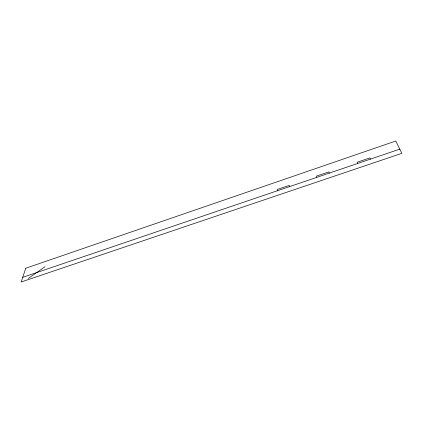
<?xml version="1.0" encoding="UTF-8"?>
<svg xmlns="http://www.w3.org/2000/svg" width="423" height="423" viewBox="0 0 423 423"><rect width="100%" height="100%" fill="white"/><g stroke="black" fill="none" stroke-linecap="round" stroke-linejoin="round"><path stroke-width="0.63" d="M28.33 278.434L44.944 266.77M22.715 277.329L399.788 149.139M370.426 159.122L369.929 157.901L357.144 162.252L357.604 163.484M329.242 173.123L328.872 171.881L316.515 176.09L316.848 177.337M289.432 186.659L289.184 185.396L277.234 189.467L277.451 190.731M25.761 268.235L21.15 281.993L401.85 153.338L395.791 141.007L25.761 268.235"/></g></svg>
